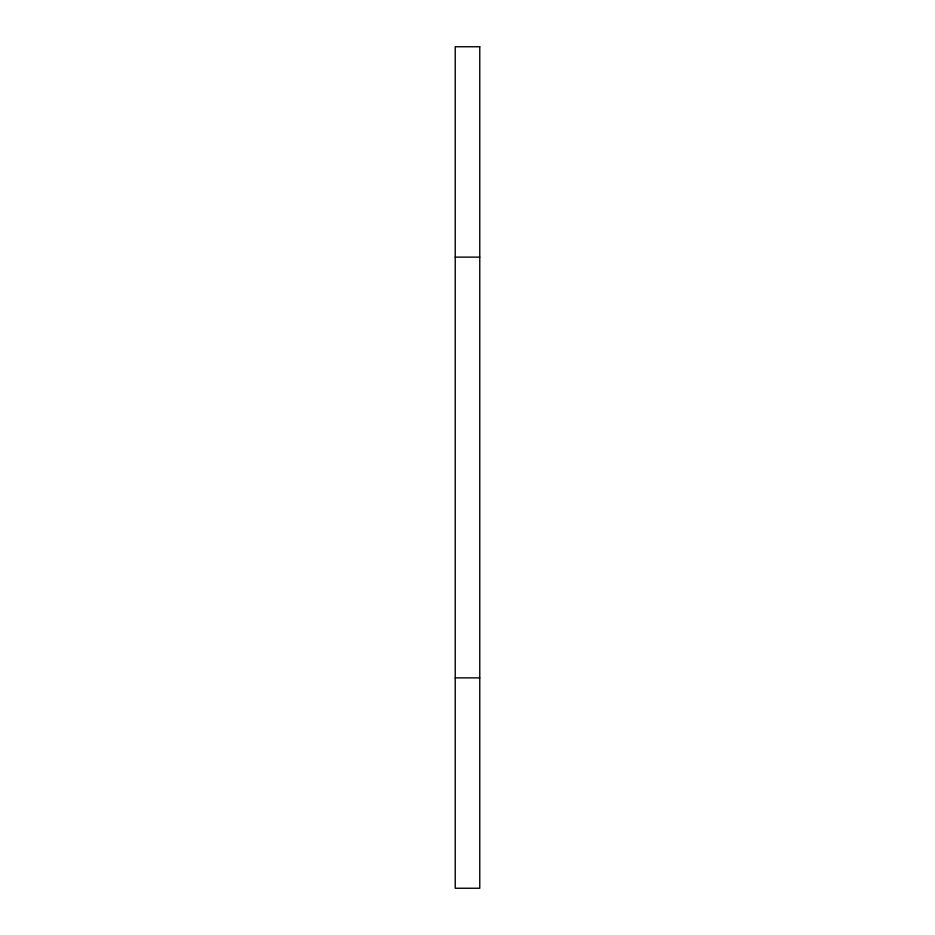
<?xml version="1.0" encoding="UTF-8"?>
<svg xmlns="http://www.w3.org/2000/svg" width="935" height="935" viewBox="0 0 935 935"><rect width="100%" height="100%" fill="white"/><g stroke="black" fill="none" stroke-linecap="round" stroke-linejoin="round"><path stroke-width="1.4" d="M455.228 257.125L479.772 257.125M455.228 677.875L479.772 677.875M479.772 46.75L455.228 46.75L455.228 888.25L479.772 888.25L479.772 46.75"/></g></svg>
